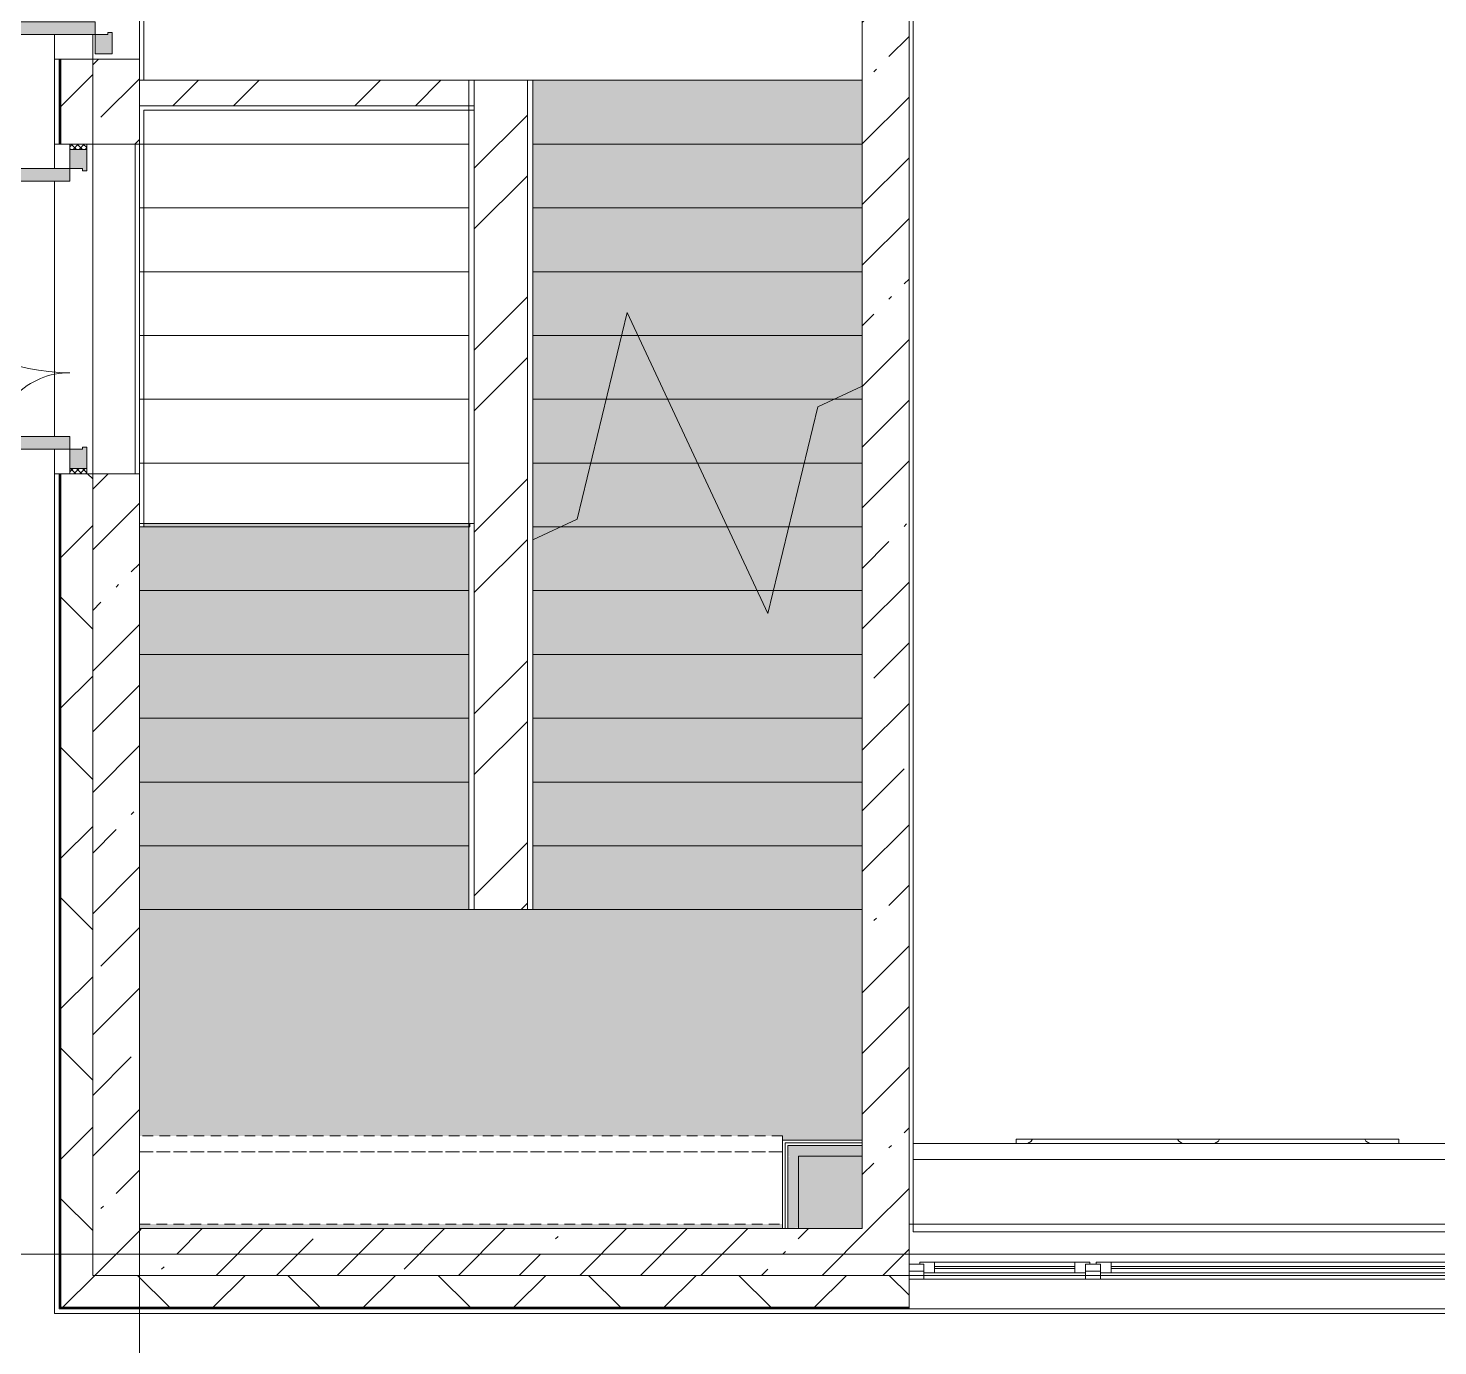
# Model space of a CAD drawing. Header units: millimetres. Extents: x 54725 to 263872, y -8553 to 29614.
# Drawn here: x 136448 to 143079, y -431 to 5765 of the extents above; entities that cross this region are included whole.
import ezdxf

# ---------------------------------------------------------------- set-up
doc = ezdxf.new("R2010")
doc.units = ezdxf.units.MM
doc.linetypes.add('200_ШТРИХ__ш1_п0_6_', pattern=[80, 50, -30])
doc.linetypes.add('Осевая', pattern=[1587.5, 317.5, -238.125, 793.75, -238.125])
for name, color, linetype, lineweight in [('A-DETL-MBND-1', 7, '200_ШТРИХ__ш1_п0_6_', 9), ('A-GLAZ-2', 7, 'Continuous', 5), ('A-WALL', 7, 'Continuous', 9), ('A-WALL-4', 7, 'Continuous', 5), ('I-WALL-3', 7, 'Continuous', 5), ('S-STRS-4', 7, 'Continuous', 5), ('S-STRS-MBND-1', 7, 'Continuous', 5), ('Знаки', 7, 'Continuous', 5), ('Оси', 7, 'Continuous', 9), ('Оси-2', 7, 'Осевая', 9)]:
    doc.layers.add(name, color=color, linetype=linetype, lineweight=lineweight)
for name, color, linetype, lineweight, true_color in [('A-DOOR-3', 7, 'Continuous', 5, 0xaaaaaa), ('A-DOOR-4', 7, 'Continuous', 5, 0xe2e2e2), ('A-DOOR-FRAM-3', 7, 'Continuous', 5, 0xaaaaaa), ('A-FLOR-1', 7, 'Continuous', 5, 0xaaaaaa), ('I-WALL-2', 7, 'Continuous', 9, 0xe7e7e7), ('Знаки-1', 7, 'Continuous', 5, 0x787878)]:
    doc.layers.add(name, color=color, linetype=linetype, lineweight=lineweight, true_color=true_color)
doc.layers.add('S-STRS-3', color=7, linetype='Continuous', lineweight=15, true_color=0xd7cdc4, transparency=1)
pattern_1 = [(45, (136861.56, 0), (-353.5534, 353.5534), []), (135, (136861.56, 0), (-353.5534, -353.5534), [])]
pattern_2 = [(45, (136861.56, 0), (-285.123, 285.123), []), (45, (137146.7, 0), (-285.123, 285.123), [504.031, -100.806, 16.764, -84.042])]
pattern_3 = [(45, (136861.56, 0), (-427.684, 427.684), []), (45, (137146.7, 0), (-427.684, 427.684), [])]

# ---------------------------------------------------------------- blocks, each defined once
blk = doc.blocks.new('120_Окно_СКБ_2Ст - 120_Окно_СКБ_2Ст 3100х2500 _мал_створка слева_-V155-Общий план 1 этажа с размещением фрагментов 1_10-1_12')
at = {"layer": 'A-GLAZ-2'}
for p, q in [((-1550, -127), (-1550, -57)), ((-1550, -57), (-1480, -57)), ((1550, -57), (-1550, -57)), ((-1480, -57), (-1480, -127)), ((650, -127), (650, -57)), ((650, -57), (720, -57)), ((720, -57), (720, -127)), ((1480, -127), (1480, -57)), ((1480, -57), (1550, -57)), ((1550, -57), (1550, -127)), ((-1480, -127), (-1550, -127)), ((-1550, -127), (-1500, -127)), ((-1480, -127), (-1500, -127)), ((-1500, -127), (-1500, -137)), ((650, -87), (-1480, -87)), ((-1480, -87), (-1480, -127)), ((-1430, -137), (-1430, -87)), ((-1430, -107), (600, -107)), ((600, -117), (-1430, -117)), ((600, -137), (600, -87)), ((650, -127), (650, -87)), ((720, -127), (650, -127)), ((670, -127), (650, -127)), ((670, -127), (700, -127)), ((670, -137), (670, -127)), ((720, -127), (700, -127)), ((700, -127), (700, -137)), ((1480, -87), (720, -87)), ((720, -87), (720, -127)), ((770, -137), (770, -87)), ((770, -107), (1430, -107)), ((1430, -117), (770, -117)), ((1430, -137), (1430, -87)), ((1480, -127), (1480, -87)), ((1550, -127), (1480, -127)), ((1500, -127), (1480, -127)), ((1500, -137), (1500, -127)), ((1500.6, -127), (1550, -127)), ((-1500, -137), (670, -137)), ((670, -137), (-1500, -137)), ((700, -137), (1500, -137)), ((1500, -137), (700, -137))]:
    blk.add_line(p, q, dxfattribs=at)
blk = doc.blocks.new('110_Дверь_СКБ_2Ст_Наружная - ДН-1_л__ Двухстворчатая 1350 х3200 _ЛК_ в свету с верхним остеклением 2-22796854-Общий план 1 этажа с размещением фрагментов 1_10-1_12')
at = {"layer": 'A-DOOR-4'}
for points in [[(-715.5, 869), (-715.5, -91), (-655.5, -91), (-655.5, 869)], [(694.5, 71), (694.5, -91), (754.5, -91), (754.5, 419), (694.5, 419), (694.5, 78.5)]]:
    blk.add_hatch(color=256, dxfattribs=at).paths.add_polyline_path(points)
h = blk.add_hatch(color=256, dxfattribs=at)
h.paths.add_polyline_path([(-805.5, -171), (-705.5, -171), (-705.5, -151), (-715.5, -151), (-715.5, -91), (-805.5, -91)])
h.paths.add_polyline_path([(744.5, -171), (844.5, -171), (844.5, -91), (754.5, -91), (754.5, -151), (744.5, -151)])
at = {"layer": 'A-DOOR-3'}
for p, q in [((-715.5, 869), (-715.5, -91)), ((-655.5, 869), (-715.5, 869)), ((-655.5, -91), (-655.5, 869)), ((754.5, 419), (694.5, 419)), ((694.5, 419), (694.5, -91)), ((754.5, -91), (754.5, 419)), ((-715.5, -91), (-655.5, -91)), ((694.5, -91), (754.5, -91))]:
    blk.add_line(p, q, dxfattribs=at)
for centre, radius, start, end in [((-715.5, -91), 960, 0, 90), ((754.5, -91), 510, 90, 180)]:
    blk.add_arc(centre, radius, start, end, dxfattribs=at)
at = {"layer": 'A-DOOR-FRAM-3'}
for p, q in [((-715.5, -91), (-805.5, -91)), ((-805.5, -91), (-805.5, -171)), ((-715.5, -151), (-715.5, -91)), ((754.5, -91), (754.5, -151)), ((844.5, -91), (754.5, -91)), ((844.5, -171), (844.5, -91)), ((-805.5, -171), (-705.5, -171)), ((-705.5, -151), (-715.5, -151)), ((-705.5, -171), (-705.5, -151)), ((754.5, -151), (744.5, -151)), ((744.5, -151), (744.5, -171)), ((744.5, -171), (844.5, -171))]:
    blk.add_line(p, q, dxfattribs=at)
blk = doc.blocks.new('110_Дверь_СКБ_2Ст_Наружная - ДН-3_л__ Двухстворчатая 1200 х3200 из подвала EI30-23666533-Общий план 1 этажа с размещением фрагментов 1_10-1_12')
at = {"layer": 'A-DOOR-3'}
h = blk.add_hatch(dxfattribs=at)
h.set_pattern_fill('FP_170', color=256, style=0, pattern_type=2)
h.set_pattern_definition([(135, (1526.41, 143.685), (-14.14214, -14.14214), []), (225, (1526.41, 143.685), (14.14214, -14.14214), [])])
h.paths.add_polyline_path([(769.5, -48.4), (771.6, -51), (794.5, -51), (794.5, 29), (769.5, 29), (769.5, -31)])
at = {"layer": 'A-DOOR-4'}
for points in [[(619.5, 989), (619.5, 29), (679.5, 29), (679.5, 989)], [(-640.5, 71), (-640.5, 29), (-580.5, 29), (-580.5, 389), (-640.5, 389), (-640.5, 79)]]:
    blk.add_hatch(color=256, dxfattribs=at).paths.add_polyline_path(points)
h = blk.add_hatch(color=256, dxfattribs=at)
h.paths.add_polyline_path([(-730.5, 29), (-730.5, -51), (-630.5, -51), (-630.5, -31), (-640.5, -31), (-640.5, 29)])
h.paths.add_polyline_path([(669.5, -51), (769.5, -48.4), (769.5, 29), (679.5, 29), (679.5, -31), (669.5, -31)])
at = {"layer": 'A-DOOR-FRAM-3'}
h = blk.add_hatch(dxfattribs=at)
h.set_pattern_fill('FP_171', color=256, style=0, pattern_type=2)
h.set_pattern_definition([(45, (-596.384, 143.685), (-14.1421, 14.1421), []), (135, (-596.384, 143.685), (-14.1421, -14.1421), [])])
h.paths.add_polyline_path([(-755.5, 29), (-755.5, -51), (-730.5, -51), (-730.5, 29)])
at = {"layer": 'A-DOOR-3'}
for p, q in [((679.5, 989), (619.5, 989)), ((619.5, 989), (619.5, 29)), ((679.5, 29), (679.5, 989)), ((-640.5, 389), (-640.5, 29)), ((-580.5, 389), (-640.5, 389)), ((-580.5, 29), (-580.5, 389)), ((-640.5, 29), (-580.5, 29)), ((619.5, 29), (679.5, 29))]:
    blk.add_line(p, q, dxfattribs=at)
for centre, radius, start, end in [((679.5, 29), 960, 90, 180), ((-640.5, 29), 360, 0, 90)]:
    blk.add_arc(centre, radius, start, end, dxfattribs=at)
at = {"layer": 'A-DOOR-FRAM-3'}
for p, q in [((-730.5, 29), (-755.5, 29)), ((-755.5, 29), (-755.5, -51)), ((-640.5, 29), (-730.5, 29)), ((-730.5, 29), (-730.5, -51)), ((-730.5, -51), (-730.5, 29)), ((-640.5, -31), (-640.5, 29)), ((679.5, 29), (679.5, -31)), ((769.5, 29), (679.5, 29)), ((769.5, -51), (769.5, 29)), ((794.5, 29), (769.5, 29)), ((769.5, 29), (769.5, -51)), ((794.5, -51), (794.5, 29)), ((-755.5, -51), (-730.5, -51)), ((-730.5, -51), (-630.5, -51)), ((-630.5, -31), (-640.5, -31)), ((-630.5, -51), (-630.5, -31)), ((679.5, -31), (669.5, -31)), ((669.5, -31), (669.5, -51)), ((669.5, -51), (769.5, -51)), ((769.5, -51), (794.5, -51))]:
    blk.add_line(p, q, dxfattribs=at)
blk = doc.blocks.new('Съемный металлический экран с перфорацией - E1-V247-Общий план 1 этажа с размещением фрагментов 1_10-1_12')
at = {"layer": 'Знаки-1'}
h = blk.add_hatch(dxfattribs=at)
h.set_pattern_fill('FP_192', color=256, style=0, pattern_type=2)
h.set_pattern_definition([(0, (-4141.03, -520), (0, 254), [68.059, -371.882]), (60, (-4014.03, -485.97), (-219.97, 127), [68.059, -371.882]), (120, (-3980, -358.97), (-219.97, -127), [68.059, -371.882]), (30, (-4072.97, -520), (-5e-05, 508), [68.06, -439.94]), (30, (-4199.97, -300.03), (-5e-05, 508), [68.06, -439.94]), (150, (-4141.03, -520), (-439.94, -254), [68.06, -439.94]), (150, (-4014.03, -300.03), (-439.94, -254), [68.06, -439.94]), (90, (-3980, -427.03), (-439.94, 254), [68.06, -439.94]), (90, (-4234, -427.03), (-439.94, 254), [68.06, -439.94])])
h.paths.add_polyline_path([(0, 0), (1800, 0), (1800, 20), (0, 20)])
at = {"layer": 'Знаки'}
for p, q in [((1800, 20), (0, 20)), ((0, 20), (0, 0)), ((1800, 0), (1800, 20))]:
    blk.add_line(p, q, dxfattribs=at)
blk = doc.blocks.new('Зашивка приборов отопления17 - Зашивка приборов отопления-33282118-Общий план 1 этажа с размещением фрагментов 1_10-1_12')
at = {"layer": 'A-WALL-4'}
for p, q in [((10990, 520), (7910, 520)), ((7910, 520), (7910, 445)), ((10990, 445), (7910, 445)), ((7910, 445), (7910, 105)), ((7910, 445), (10990, 445)), ((7910, 105), (10990, 105))]:
    blk.add_line(p, q, dxfattribs=at)
blk = doc.blocks.new('Зашивка приборов отопления45 - Зашивка приборов отопления-33465879-Общий план 1 этажа с размещением фрагментов 1_10-1_12')
at = {"layer": 'A-DETL-MBND-1'}
for p, q in [((3135, 556), (110, 556)), ((3135, 535), (3135, 556)), ((3135, 481), (110, 481)), ((110, 481), (3135, 481)), ((110, 141), (3135, 141))]:
    blk.add_line(p, q, dxfattribs=at)

msp = doc.modelspace()

# ---------------------------------------------------------------- hatches: boundary and pattern name
at = {"layer": 'A-WALL-4'}
h = msp.add_hatch(dxfattribs=at)
h.set_pattern_fill('FP_84', color=256, style=0, pattern_type=2)
h.set_pattern_definition(pattern_1)
h.paths.add_polyline_path([(136751.6, -100), (136751.6, 3670), (136601.6, 3670), (136601.6, -100)])
h.paths.add_polyline_path([(136643.6, 5220), (136751.6, 5220), (136751.6, 5620), (136601.6, 5620), (136601.6, 5220)])
h.paths.add_polyline_path([(136709, 7320), (136751.6, 7320), (136751.6, 8520), (136601.6, 8520), (136601.6, 7320)])
h.paths.add_polyline_path([(136662.2, 10820), (136751.6, 10820), (136751.6, 12220), (136601.6, 12220), (136601.6, 10820)])
h.paths.add_polyline_path([(136707.3, 13120), (136751.6, 13120), (136751, 15350), (136601.6, 15350), (136601.6, 13120)])
h = msp.add_hatch(dxfattribs=at)
h.set_pattern_fill('FP_84', color=256, style=0, pattern_type=2)
h.set_pattern_definition(pattern_1)
h.paths.add_polyline_path([(207240, -250), (207521.6, -250), (207521.6, -100), (203921.6, -100), (203921.6, -250), (205142.4, -250)])
h.paths.add_polyline_path([(209141.6, -250), (209141.6, -100), (208421.6, -101.8), (208421.6, -250)])
h.paths.add_polyline_path([(210841.6, -250), (212561.6, -250), (212561.6, -100), (210841.6, -100)])
h.paths.add_polyline_path([(201121.6, -250), (201121.6, -100), (200571.6, -100), (200571.6, -250), (200947.2, -250)])
h.paths.add_polyline_path([(196121.6, -250), (196871.6, -250), (196871.6, -100), (196121.6, -100), (196121.6, -132.4)])
h.paths.add_polyline_path([(198471.6, -250), (198471.6, -100), (197771.6, -100), (197771.6, -250)])
h.paths.add_polyline_path([(194021.6, -250), (194021.6, -100), (193271.6, -100), (193271.6, -250)])
h.paths.add_polyline_path([(203021.6, -250), (203021.6, -100), (202021.6, -100), (202021.6, -250)])
h.paths.add_polyline_path([(186263.9, -250), (186633.1, -250), (186633.1, -100), (185921.6, -100), (185921.6, -250)])
h.paths.add_polyline_path([(185021.6, -250), (185021.6, -100), (184271.6, -100), (184271.6, -250)])
h.paths.add_polyline_path([(190171.6, -250), (190171.6, -100), (188733.1, -100), (188733.1, -250)])
h.paths.add_polyline_path([(181171.6, -250), (181171.6, -100), (179599.1, -100), (179599.1, -250), (179971.1, -250)])
h.paths.add_polyline_path([(170731.6, -250), (170731.6, -100), (169871.6, -100), (169871.6, -250)])
h.paths.add_polyline_path([(176801.6, -250), (177499.1, -250), (177499.1, -100), (176801.6, -100), (176801.6, -180.4)])
h.paths.add_polyline_path([(174851.6, -250), (175901.6, -250), (175901.6, -100), (174851.6, -100), (174851.6, -185.3)])
h.paths.add_polyline_path([(167071.6, -250), (167071.6, -100), (166071.3, -100), (166071.3, -250)])
h.paths.add_polyline_path([(172831.6, -250), (173951.6, -250), (173951.6, -100), (172831.6, -100), (172831.6, -190.3)])
h.paths.add_polyline_path([(164171.6, -250), (165171.3, -250), (165171.3, -100), (164171.6, -100), (164171.6, -211.8)])
h.paths.add_polyline_path([(163271.6, -250), (163271.6, -100), (162296.6, -100), (162296.6, -250), (163190.3, -250)])
h.paths.add_polyline_path([(159496.6, -250), (159496.6, -100), (158471.6, -100), (158471.6, -250), (158995.1, -250)])
h.paths.add_polyline_path([(157571.6, -250), (157571.6, -100), (156221.6, -100), (156221.6, -250), (156897.4, -250)])
h.paths.add_polyline_path([(153371.6, -250), (154121.6, -250), (154121.6, -100), (153371.6, -100), (153371.6, -238.7)])
h.paths.add_polyline_path([(152471.6, -250), (152471.6, -100), (151721.6, -100), (151721.6, -250)])
h.paths.add_polyline_path([(148871.6, -250), (149621.6, -248), (149621.6, -100), (148871.6, -100), (148871.6, -249.9)])
h.paths.add_polyline_path([(136971.6, -250), (140591.6, -250), (140591.6, -100), (136601.6, -100), (136601.6, -250), (136751.6, -250)])
h.paths.add_polyline_path([(143691.6, -250), (145121.3, -250), (145121.3, -100), (143691.6, -100), (143691.6, -115.9)])
h.paths.add_polyline_path([(146021.3, -250), (146771.6, -250), (146771.6, -100), (146021.3, -100), (146021.3, -115.9)])
at = {"layer": 'I-WALL-2'}
for points in [[(140371.6, 460), (140371.6, 510), (140021.6, 510), (140021.6, 460), (140116.6, 460)], [(140021.6, 120), (140071.6, 125.5), (140071.6, 460), (140021.6, 458.7), (140021.6, 121.8)]]:
    msp.add_hatch(color=256, dxfattribs=at).paths.add_polyline_path(points)
at = {"layer": 'I-WALL-3'}
h = msp.add_hatch(dxfattribs=at)
h.set_pattern_fill('FP_61', color=256, style=0, pattern_type=2)
h.set_pattern_definition(pattern_2)
h.paths.add_polyline_path([(136971.6, -100), (136971.6, 3670), (136751.6, 3670), (136751.6, -100)])
h.paths.add_polyline_path([(136751.6, 5220), (136971.6, 5220), (136971.6, 5620), (136751.6, 5620), (136751.6, 5400)])
h.paths.add_polyline_path([(136971.6, 7320), (136971.6, 7900), (136751.6, 7900), (136751.6, 7320), (136951.6, 7320)])
h = msp.add_hatch(dxfattribs=at)
h.set_pattern_fill('FP_61', color=256, style=0, pattern_type=2)
h.set_pattern_definition(pattern_2)
h.paths.add_polyline_path([(140591.6, 120), (140591.6, 7900), (140371.6, 7900), (140371.6, 120), (140525.3, 120)])
h = msp.add_hatch(dxfattribs=at)
h.set_pattern_fill('FP_107', color=256, style=0, pattern_type=2)
h.set_pattern_definition(pattern_3)
h.paths.add_polyline_path([(136991.6, 5400), (138546.6, 5400), (138546.6, 5520), (136971.6, 5520), (136971.6, 5400)])
h = msp.add_hatch(dxfattribs=at)
h.set_pattern_fill('FP_107', color=256, style=0, pattern_type=2)
h.set_pattern_definition(pattern_3)
h.paths.add_polyline_path([(138796.6, 1620), (138796.6, 5520), (138546.6, 5520), (138546.6, 1620)])
h = msp.add_hatch(dxfattribs=at)
h.set_pattern_fill('FP_61', color=256, style=0, pattern_type=2)
h.set_pattern_definition(pattern_2)
h.paths.add_polyline_path([(138821.6, -100), (140591.6, -100), (140591.6, 120), (136971.6, 120), (136971.6, -100), (138521.6, -100)])
at = {"layer": 'S-STRS-3'}
for points in [[(138821.6, 5220), (140371.6, 5220), (140371.6, 5520), (138821.6, 5520), (138821.6, 5400)], [(140116.6, 4920), (140371.6, 4920), (140371.6, 5220), (138821.6, 5220), (138821.6, 4920)], [(139316.8, 4620), (140371.6, 4620), (140371.6, 4920), (138821.6, 4920), (138821.6, 4620), (139266.4, 4620)], [(139240.1, 4320), (140371.6, 4320), (140371.6, 4620), (138821.6, 4620), (138821.6, 4320), (139167.2, 4320)], [(139316.8, 4020), (140371.6, 4020), (140371.6, 4320), (138821.6, 4320), (138821.6, 4020), (139266.4, 4020)], [(140116.6, 3720), (140371.6, 3720), (140371.6, 4020), (138821.6, 4020), (138821.6, 3720), (140098.8, 3720)], [(139736.5, 3420), (140371.6, 3420), (140371.6, 3720), (138821.6, 3720), (138821.6, 3420), (139596.6, 3420)], [(138019, 3120), (138521.6, 3120), (138521.6, 3420), (136971.6, 3420), (136971.6, 3120), (136992.6, 3120)], [(138019, 3420), (138525.6, 3420), (138521.6, 3435), (136992.6, 3435), (136992.6, 3420)], [(138821.6, 3120), (140371.6, 3120), (140371.6, 3420), (138821.6, 3420), (138821.6, 3358.6)], [(138019, 2820), (138521.6, 2820), (138521.6, 3120), (136971.6, 3120), (136971.6, 2820), (136992.6, 2820)], [(138821.6, 2820), (140371.6, 2820), (140371.6, 3120), (138821.6, 3120)], [(136992.6, 2520), (138521.6, 2520), (138521.6, 2820), (136971.6, 2820), (136971.6, 2520), (136992.1, 2520)], [(138821.6, 2520), (140371.6, 2520), (140371.6, 2820), (138821.6, 2820)], [(138019, 2220), (138521.6, 2220), (138521.6, 2520), (136971.6, 2520), (136971.6, 2220), (136992.6, 2220)], [(140371.6, 2220), (140371.6, 2520), (138821.6, 2520), (138821.6, 2220), (139478.3, 2220)], [(138151.6, 1920), (138521.6, 1920), (138521.6, 2220), (136971.6, 2220), (136971.6, 1920), (138019, 1920)], [(140371.6, 1920), (140371.6, 2220), (138821.6, 2220), (138821.6, 1920), (139637.3, 1920)], [(136971.6, 1620), (138521.6, 1620), (138521.6, 1920), (136971.6, 1920)], [(140371.6, 1620), (140371.6, 1920), (138821.6, 1920), (138821.6, 1620), (139796.4, 1620)]]:
    msp.add_hatch(color=256, dxfattribs=at).paths.add_polyline_path(points)
h = msp.add_hatch(color=256, dxfattribs=at)
h.paths.add_polyline_path([(140071.6, 120), (140371.6, 120), (140371.6, 460), (140071.6, 460), (140071.6, 125.5)])
h.paths.add_polyline_path([(136971.6, 120), (139996.6, 120), (139996.6, 141), (136971.6, 141)])
h.paths.add_polyline_path([(140009.1, 535), (140371.6, 535), (140371.6, 1620), (136971.6, 1620), (136971.6, 556), (139996.6, 556), (139996.6, 535)])

# ---------------------------------------------------------------- linework, layer by layer
at = {"layer": 'A-DETL-MBND-1'}
for p, q in [((139996.6, 120), (136971.6, 120)), ((140371.6, 120), (140071.6, 120))]:
    msp.add_line(p, q, dxfattribs=at)
at = {"layer": 'A-FLOR-1'}
for p, q in [((140611.6, 7693), (140611.6, 520)), ((136991.6, 7660), (136991.6, 5520)), ((138796.6, 5520), (140371.6, 5520)), ((138546.6, 5379.5), (136992.1, 5379.5)), ((136992.1, 5379.5), (136992.1, 3435)), ((136951.6, 5220), (136951.6, 3670)), ((136971.6, 3435), (138546.6, 3435)), ((140611.6, 445), (140611.6, 140)), ((143671.6, 445), (140611.6, 445))]:
    msp.add_line(p, q, dxfattribs=at)
at = {"layer": 'A-WALL'}
for p, q in [((136598.6, 5620), (136598.6, 5220)), ((136601.6, 5620), (136601.6, 5220)), ((136751.6, 5220), (136751.6, 5620)), ((136971.6, 5520), (136971.6, 5400)), ((138546.6, 5400), (138546.6, 5520)), ((136598.6, 3670), (136598.6, -253)), ((136601.6, 3670), (136601.6, -250)), ((136751.6, -100), (136751.6, 3670)), ((140371.6, 460), (140371.6, 535)), ((140009.1, 522.5), (140371.6, 522.5)), ((140009.1, 120), (140009.1, 522.5)), ((140021.6, 510), (140371.6, 510)), ((140021.6, 120), (140021.6, 510)), ((139996.6, 120), (140071.6, 120)), ((136598.6, -253), (140591.6, -253)), ((136601.6, -250), (140591.6, -250))]:
    msp.add_line(p, q, dxfattribs=at)
at = {"layer": 'A-WALL-4'}
for p, q in [((136571.6, 5105), (136571.6, 5735)), ((136751.6, 5735), (136751.6, 5620)), ((136751.6, 5620), (136571.6, 5620)), ((136593.6, 5620), (136593.6, 5220)), ((136571.6, 5220), (136643.6, 5220)), ((136723.6, 5220), (136751.6, 5220)), ((136751.6, 5220), (136751.6, 3670)), ((136571.6, 3845), (136571.6, 5045)), ((136571.6, -280), (136571.6, 3785)), ((136643.6, 3670), (136571.6, 3670)), ((136593.6, 3670), (136593.6, -258)), ((136751.6, 3670), (136723.6, 3670)), ((143691.6, -100), (140591.6, -100)), ((140591.6, -258), (140591.6, -100)), ((146021.3, -258), (136593.6, -258)), ((209141.6, -280), (136571.6, -280))]:
    msp.add_line(p, q, dxfattribs=at)
at = {"layer": 'I-WALL-3'}
for p, q in [((140591.6, -100), (140591.6, 7900)), ((136971.6, 7680), (136971.6, 5520)), ((140371.6, 7680), (140371.6, 535)), ((136751.6, 5620), (136751.6, 5735)), ((136971.6, 5620), (136751.6, 5620)), ((138796.6, 5520), (136971.6, 5520)), ((138796.6, 1620), (138796.6, 5520)), ((136971.6, 120), (136971.6, 5400)), ((136971.6, 5400), (138546.6, 5400)), ((138546.6, 5400), (138546.6, 1620)), ((136751.6, 5220), (136971.6, 5220)), ((136751.6, 3670), (136751.6, 5220)), ((136971.6, 3670), (136751.6, 3670)), ((138546.6, 1620), (138796.6, 1620)), ((140371.6, 535), (139996.6, 535)), ((139996.6, 535), (139996.6, 120)), ((140071.6, 460), (140371.6, 460)), ((140071.6, 120), (140071.6, 460)), ((140371.6, 460), (140371.6, 120)), ((140591.6, 140), (143691.6, 140)), ((139996.6, 120), (136971.6, 120)), ((140371.6, 120), (140071.6, 120)), ((136751.6, -100), (140591.6, -100)), ((140661.6, -80), (140591.6, -80)), ((141491.6, -80), (141421.6, -80))]:
    msp.add_line(p, q, dxfattribs=at)
at = {"layer": 'S-STRS-4'}
for p, q in [((140371.6, 5520), (138821.6, 5520)), ((138821.6, 5520), (138821.6, 5220)), ((140371.6, 5520), (138821.6, 5520)), ((138821.6, 5220), (138821.6, 4920)), ((140371.6, 5220), (138821.6, 5220)), ((140371.6, 5220), (138821.6, 5220)), ((140371.6, 5220), (138821.6, 5220)), ((138821.6, 5220), (138821.6, 4920)), ((140371.6, 5220), (138821.6, 5220)), ((138821.6, 4920), (138821.6, 4620)), ((140371.6, 4920), (138821.6, 4920)), ((140371.6, 4920), (138821.6, 4920)), ((138821.6, 4920), (138821.6, 4620)), ((140371.6, 4920), (138821.6, 4920)), ((140371.6, 4920), (138821.6, 4920)), ((138821.6, 4620), (138821.6, 4320)), ((140371.6, 4620), (138821.6, 4620)), ((140371.6, 4620), (138821.6, 4620)), ((138821.6, 4620), (138821.6, 4320)), ((140371.6, 4620), (138821.6, 4620)), ((140371.6, 4620), (138821.6, 4620)), ((138821.6, 4320), (138821.6, 4020)), ((139240.1, 4320), (138821.6, 4320)), ((139240.1, 4320), (138821.6, 4320)), ((138821.6, 4320), (138821.6, 4020)), ((139240.1, 4320), (138821.6, 4320)), ((139240.1, 4320), (138821.6, 4320)), ((139316.8, 4320), (139240.1, 4320)), ((139316.8, 4320), (139240.1, 4320)), ((140371.6, 4320), (139316.8, 4320)), ((140371.6, 4320), (139316.8, 4320)), ((140371.6, 4320), (139316.8, 4320)), ((140371.6, 4320), (139316.8, 4320)), ((138821.6, 4020), (138821.6, 3720)), ((139167.2, 4020), (138821.6, 4020)), ((139167.2, 4020), (138821.6, 4020)), ((138821.6, 4020), (138821.6, 3720)), ((139167.2, 4020), (138821.6, 4020)), ((139167.2, 4020), (138821.6, 4020)), ((139456.7, 4020), (139167.2, 4020)), ((139456.7, 4020), (139167.2, 4020)), ((140239.9, 4020), (139456.7, 4020)), ((140239.9, 4020), (139456.7, 4020)), ((140239.9, 4020), (139456.7, 4020)), ((140239.9, 4020), (139456.7, 4020)), ((140371.6, 4020), (140239.9, 4020)), ((140371.6, 4020), (140239.9, 4020)), ((138821.6, 3720), (138821.6, 3420)), ((139094.3, 3720), (138821.6, 3720)), ((139094.3, 3720), (138821.6, 3720)), ((138821.6, 3720), (138821.6, 3420)), ((139094.3, 3720), (138821.6, 3720)), ((139094.3, 3720), (138821.6, 3720)), ((139596.6, 3720), (139094.3, 3720)), ((139596.6, 3720), (139094.3, 3720)), ((140098.8, 3720), (139596.6, 3720)), ((140098.8, 3720), (139596.6, 3720)), ((140098.8, 3720), (139596.6, 3720)), ((140098.8, 3720), (139596.6, 3720)), ((140371.6, 3720), (140098.8, 3720)), ((140371.6, 3720), (140098.8, 3720)), ((136971.6, 3420), (138521.6, 3420)), ((136971.6, 3420), (138521.6, 3420)), ((136992.6, 3435), (136992.6, 3420)), ((138521.6, 3420), (138525.6, 3420)), ((138521.6, 3120), (138521.6, 3420)), ((138525.6, 3420), (138525.6, 3435)), ((138821.6, 3420), (138821.6, 3358.6)), ((138953.2, 3420), (138821.6, 3420)), ((138953.2, 3420), (138821.6, 3420)), ((138821.6, 3420), (138821.6, 3358.6)), ((138953.2, 3420), (138821.6, 3420)), ((138953.2, 3420), (138821.6, 3420)), ((139736.5, 3420), (138953.2, 3420)), ((139736.5, 3420), (138953.2, 3420)), ((140025.9, 3420), (139736.5, 3420)), ((140025.9, 3420), (139736.5, 3420)), ((140025.9, 3420), (139736.5, 3420)), ((140025.9, 3420), (139736.5, 3420)), ((140371.6, 3420), (140025.9, 3420)), ((140371.6, 3420), (140025.9, 3420)), ((138821.6, 3358.6), (138821.6, 3120)), ((136971.6, 3120), (138521.6, 3120)), ((136971.6, 3120), (138521.6, 3120)), ((138521.6, 2820), (138521.6, 3120)), ((138821.6, 3120), (138821.6, 2820)), ((139876.3, 3120), (138821.6, 3120)), ((139876.3, 3120), (138821.6, 3120)), ((139953, 3120), (139876.3, 3120)), ((139953, 3120), (139876.3, 3120)), ((139953, 3120), (139876.3, 3120)), ((139953, 3120), (139876.3, 3120)), ((140371.6, 3120), (139953, 3120)), ((140371.6, 3120), (139953, 3120)), ((136971.6, 2820), (138521.6, 2820)), ((136971.6, 2820), (138521.6, 2820)), ((138521.6, 2520), (138521.6, 2820)), ((138821.6, 2820), (138821.6, 2520)), ((140371.6, 2820), (138821.6, 2820)), ((140371.6, 2820), (138821.6, 2820)), ((136971.6, 2520), (138521.6, 2520)), ((136971.6, 2520), (138521.6, 2520)), ((138521.6, 2220), (138521.6, 2520)), ((138821.6, 2520), (138821.6, 2220)), ((140371.6, 2520), (138821.6, 2520)), ((140371.6, 2520), (138821.6, 2520)), ((136971.6, 2220), (138521.6, 2220)), ((136971.6, 2220), (138521.6, 2220)), ((138521.6, 1920), (138521.6, 2220)), ((138821.6, 2220), (138821.6, 1920)), ((140371.6, 2220), (138821.6, 2220)), ((140371.6, 2220), (138821.6, 2220)), ((136971.6, 1920), (138521.6, 1920)), ((136971.6, 1920), (138521.6, 1920)), ((138521.6, 1620), (138521.6, 1920)), ((138821.6, 1920), (138821.6, 1620)), ((140371.6, 1920), (138821.6, 1920)), ((140371.6, 1920), (138821.6, 1920)), ((136971.6, 1620), (138521.6, 1620)), ((136971.6, 1620), (138521.6, 1620)), ((138546.6, 1620), (138521.6, 1620)), ((138821.6, 1620), (138796.6, 1620)), ((140371.6, 1620), (138821.6, 1620)), ((140371.6, 1620), (138821.6, 1620))]:
    msp.add_line(p, q, dxfattribs=at)
at = {"layer": 'S-STRS-MBND-1'}
for p, q in [((136971.6, 5520), (138521.6, 5520)), ((136971.6, 1620), (136971.6, 5520)), ((138521.6, 1620), (138521.6, 5520)), ((136971.6, 5220), (138521.6, 5220)), ((136971.6, 5220), (138521.6, 5220)), ((136971.6, 4920), (138521.6, 4920)), ((136971.6, 4920), (138521.6, 4920)), ((136971.6, 4620), (138521.6, 4620)), ((136971.6, 4620), (138521.6, 4620)), ((139030.1, 3455.9), (139266.4, 4428.1)), ((139266.4, 4428.1), (139926.7, 3011.9)), ((136971.6, 4320), (138521.6, 4320)), ((136971.6, 4320), (138521.6, 4320)), ((139316.8, 4320), (139240.1, 4320)), ((139316.8, 4320), (139240.1, 4320)), ((140163, 3984.1), (140371.6, 4081.4)), ((136971.6, 4020), (138521.6, 4020)), ((136971.6, 4020), (138521.6, 4020)), ((139456.7, 4020), (139167.2, 4020)), ((139456.7, 4020), (139167.2, 4020)), ((139926.7, 3011.9), (140163, 3984.1)), ((140371.6, 4020), (140239.9, 4020)), ((140371.6, 4020), (140239.9, 4020)), ((136971.6, 3720), (138521.6, 3720)), ((136971.6, 3720), (138521.6, 3720)), ((139596.6, 3720), (139094.3, 3720)), ((139596.6, 3720), (139094.3, 3720)), ((140371.6, 3720), (140098.8, 3720)), ((140371.6, 3720), (140098.8, 3720)), ((138821.6, 3358.6), (139030.1, 3455.9)), ((136971.6, 3420), (138521.6, 3420)), ((136971.6, 3420), (138521.6, 3420)), ((139736.5, 3420), (138953.2, 3420)), ((139736.5, 3420), (138953.2, 3420)), ((140371.6, 3420), (140025.9, 3420)), ((140371.6, 3420), (140025.9, 3420)), ((140371.6, 3420), (140371.6, 1620)), ((138821.6, 3358.6), (138821.6, 1620)), ((136971.6, 3120), (138521.6, 3120)), ((136971.6, 3120), (138521.6, 3120)), ((139876.3, 3120), (138821.6, 3120)), ((139876.3, 3120), (138821.6, 3120)), ((140371.6, 3120), (139953, 3120)), ((140371.6, 3120), (139953, 3120)), ((136971.6, 2820), (138521.6, 2820)), ((136971.6, 2820), (138521.6, 2820)), ((140371.6, 2820), (138821.6, 2820)), ((140371.6, 2820), (138821.6, 2820)), ((136971.6, 2520), (138521.6, 2520)), ((136971.6, 2520), (138521.6, 2520)), ((140371.6, 2520), (138821.6, 2520)), ((140371.6, 2520), (138821.6, 2520)), ((136971.6, 2220), (138521.6, 2220)), ((136971.6, 2220), (138521.6, 2220)), ((140371.6, 2220), (138821.6, 2220)), ((140371.6, 2220), (138821.6, 2220)), ((136971.6, 1920), (138521.6, 1920)), ((136971.6, 1920), (138521.6, 1920)), ((140371.6, 1920), (138821.6, 1920)), ((140371.6, 1920), (138821.6, 1920)), ((136971.6, 1620), (136971.6, 120)), ((136971.6, 1620), (138521.6, 1620)), ((136971.6, 1620), (138521.6, 1620)), ((138821.6, 1620), (138521.6, 1620)), ((140371.6, 1620), (138821.6, 1620)), ((140371.6, 1620), (138821.6, 1620)), ((140371.6, 120), (140371.6, 1620)), ((136971.6, 120), (140371.6, 120))]:
    msp.add_line(p, q, dxfattribs=at)
at = {"layer": 'Оси'}
for p, q in [((136971.6, 5439), (136971.6, 15380)), ((136971.6, -4552.8), (136971.6, 5388.2)), ((133632.8, 0), (146132.8, 0))]:
    msp.add_line(p, q, dxfattribs=at)
at = {"layer": 'Оси-2'}
msp.add_line((136971.6, 5388.2), (136971.6, 5439), dxfattribs=at)

# ---------------------------------------------------------------- block references
at = {"layer": 'A-DETL-MBND-1'}
msp.add_blockref('Зашивка приборов отопления45 - Зашивка приборов отопления-33465879-Общий план 1 этажа с размещением фрагментов 1_10-1_12', (136861.6, 0), dxfattribs=at)
at = {"layer": 'A-DOOR-3', "rotation": 89.99999999999991}
for name, p in [('110_Дверь_СКБ_2Ст_Наружная - ДН-1_л__ Двухстворчатая 1350 х3200 _ЛК_ в свету с верхним остеклением 2-22796854-Общий план 1 этажа с размещением фрагментов 1_10-1_12', (136672.6, 6450.5)), ('110_Дверь_СКБ_2Ст_Наружная - ДН-3_л__ Двухстворчатая 1200 х3200 из подвала EI30-23666533-Общий план 1 этажа с размещением фрагментов 1_10-1_12', (136672.6, 4425.5))]:
    msp.add_blockref(name, p, dxfattribs=at)
at = {"layer": 'A-GLAZ-2', "rotation": 180}
msp.add_blockref('120_Окно_СКБ_2Ст - 120_Окно_СКБ_2Ст 3100х2500 _мал_створка слева_-V155-Общий план 1 этажа с размещением фрагментов 1_10-1_12', (142141.6, -175), dxfattribs=at)
at = {"layer": 'A-WALL-4'}
msp.add_blockref('Зашивка приборов отопления17 - Зашивка приборов отопления-33282118-Общий план 1 этажа с размещением фрагментов 1_10-1_12', (132701.6, 0), dxfattribs=at)
at = {"layer": 'Знаки'}
msp.add_blockref('Съемный металлический экран с перфорацией - E1-V247-Общий план 1 этажа с размещением фрагментов 1_10-1_12', (141095.6, 520), dxfattribs=at)

doc.saveas('drawing.dxf')
